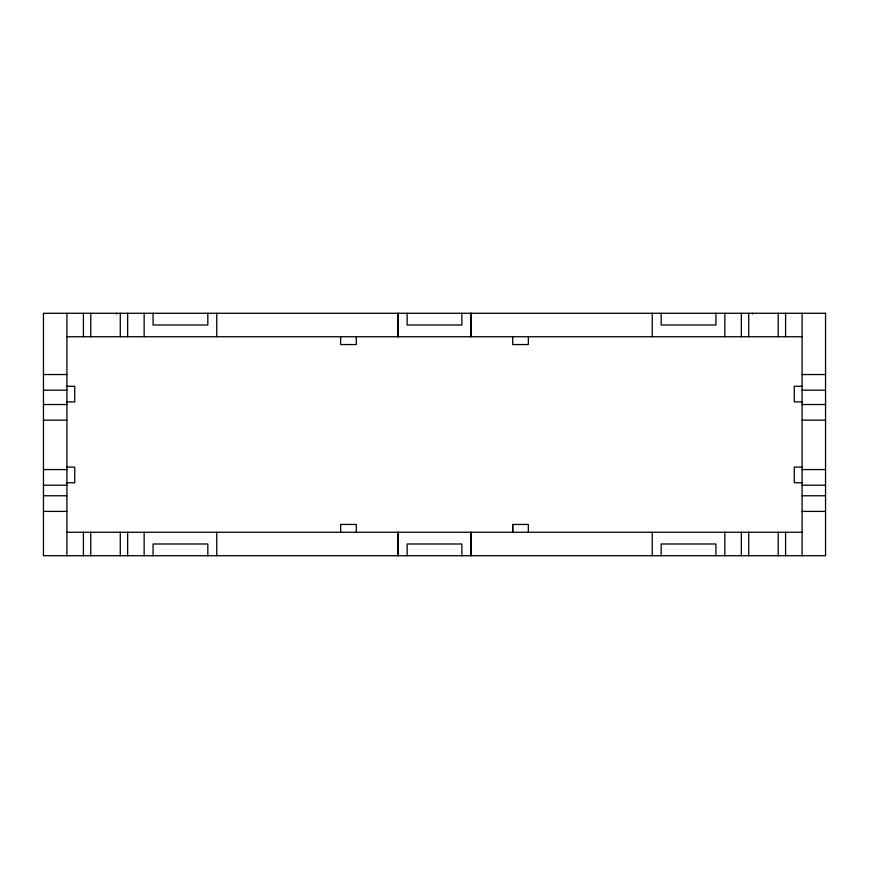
<?xml version="1.0" encoding="UTF-8"?>
<svg xmlns="http://www.w3.org/2000/svg" width="869" height="869" viewBox="0 0 869 869"><rect width="100%" height="100%" fill="white"/><g stroke="black" fill="none" stroke-linecap="round" stroke-linejoin="round"><path stroke-width="1.3" d="M356.29 532.262L356.29 524.442L340.648 524.442L340.648 532.262M512.71 524.442L512.71 532.262L512.71 524.442L528.352 524.442L528.352 532.262M66.913 336.737L802.087 336.737M43.45 374.539L66.913 374.539M802.087 374.539L825.55 374.539M66.913 386.271L74.734 386.271L74.734 401.912L66.913 401.912M802.087 386.271L794.266 386.271L794.266 401.912L802.087 401.912M43.45 390.181L66.913 390.181M802.087 390.181L825.55 390.181M43.45 404.519L66.913 404.519M802.087 404.519L825.55 404.519M43.45 420.161L66.913 420.161M802.087 420.161L825.55 420.161M66.913 467.087L74.734 467.087L74.734 482.729L66.913 482.729M802.087 467.087L794.266 467.087L794.266 482.729L802.087 482.729M43.45 469.575L66.913 469.575M802.087 469.575L825.55 469.575M43.45 485.217L66.913 485.217M802.087 485.217L825.55 485.217M43.45 495.764L66.913 495.764M802.087 495.764L825.55 495.764M43.45 511.406L66.913 511.406M802.087 511.406L825.55 511.406M66.913 532.262L802.087 532.262M802.087 313.274L802.087 555.726M785.587 313.274L785.587 336.737M785.587 532.262L785.587 555.726M778.222 313.274L778.222 336.737M778.222 532.262L778.222 555.726M752.554 313.274L752.554 314.013M748.72 313.274L748.72 336.737M748.72 532.262L748.72 555.726M741.344 313.274L741.344 336.737M741.344 532.262L741.344 555.726M724.855 313.274L724.855 336.737M724.855 532.262L724.855 555.726M715.926 313.274L715.926 325.006L661.179 325.006L661.179 313.274M715.926 555.726L715.926 543.994L661.179 543.994L661.179 555.726M652.25 313.274L652.25 336.737M652.25 532.262L652.25 555.726M528.352 336.737L528.352 344.558L512.71 344.558L512.71 336.737M471.128 313.274L471.128 336.737M471.128 532.262L471.128 555.726M470.802 313.274L470.802 336.737M470.802 532.262L470.802 555.726M461.873 313.274L461.873 325.006L407.126 325.006L407.126 313.274M461.873 555.726L461.873 543.994L407.126 543.994L407.126 555.726M398.198 313.274L398.198 336.737M398.198 532.262L398.198 555.726M397.872 313.274L397.872 336.737M397.872 532.262L397.872 555.726M356.29 336.737L356.29 344.558L340.648 344.558L340.648 336.737M216.75 313.274L216.75 336.737M216.75 532.262L216.75 555.726M207.821 313.274L207.821 325.006L153.074 325.006L153.074 313.274M207.821 555.726L207.821 543.994L153.074 543.994L153.074 555.726M144.145 313.274L144.145 336.737M144.145 532.262L144.145 555.726M127.645 313.274L127.645 336.737M127.645 532.262L127.645 555.726M120.28 313.274L120.28 336.737M120.28 532.262L120.28 555.726M116.446 313.274L116.446 314.013M90.778 313.274L90.778 336.737M90.778 532.262L90.778 555.726M83.413 313.274L83.413 336.737M83.413 532.262L83.413 555.726M66.913 313.274L66.913 555.726M825.55 313.274L43.45 313.274L43.45 555.726L825.55 555.726L825.55 313.274"/></g></svg>
